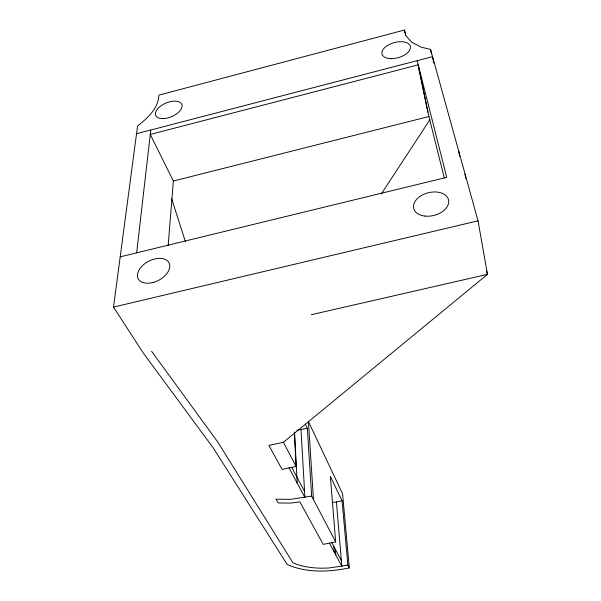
<?xml version="1.0" encoding="UTF-8"?>
<svg xmlns="http://www.w3.org/2000/svg" width="601" height="601" viewBox="0 0 601 601"><rect width="100%" height="100%" fill="white"/><g stroke="black" fill="none" stroke-linecap="round" stroke-linejoin="round"><path stroke-width="0.9" d="M168.175 245.501L173.351 181.029L150.265 134.459L418.221 64.848L428.919 116.526L444.304 177.986M136.667 252.848L150.776 130.019M313.489 499.619L308.411 421.489L342.578 493.774L349.331 567.922C328.89 572.084 306.608 573.151 287.195 564.467L213.1 447.722L143.391 353.193L113.536 307.088L137.546 126.135C147.185 118.307 158.499 108.443 158.919 95.116L404.458 30.05L405.765 35.444L411.565 42.108L421.008 47.133L430.534 49.41L478.035 220.83L487.464 274.356L283.424 442.313L268.88 445.401L282.057 469.404L296.098 466.474L294.332 431.976M381.319 193.943L430.031 119.516M136.54 133.722L432.547 56.652L433.764 63.022M173.351 181.029L428.919 116.526M120.2 256.852L446.738 177.333L417.154 60.656M113.536 307.088L478.035 220.83M311.348 314.706L487.464 274.356L486.479 270.735M296.924 430.211L307.336 428.318L311.649 496.11L335.681 541.907L323.203 544.371L299.884 501.88L290.681 503.082L278.165 502.947L275.964 499.191L290.508 499.356L311.649 496.11M332.225 502.564L342.089 500.866L347.874 565.15L349.331 567.922M347.874 565.15L329.055 567.96A51.769 25.82 -5.1 0 1 293.664 563.19L292.927 562.784L217.72 441.945L151.602 351.307M289.073 467.946L304.925 497.478L301.018 429.67M329.438 543.139L341.871 566.315L336.41 502.015M291.77 467.435L304.579 491.505M331.602 542.267L341.398 560.68M283.424 442.313L296.098 466.474M305.338 424.156L307.336 428.318M342.089 500.866L330.34 476.338L335.681 541.907M171.653 198.788L185.378 241.557M404.458 30.05L405.615 35.489M418.281 66.087L427.844 112.252M430.534 49.41L431.413 53.947M458.668 150.941L459.682 156.455M464.934 173.862L465.767 178.474M335.32 549.269L335.786 554.963M333.765 546.347L334.224 552.056M294.565 432.404L297.187 483.061M153.263 282.432L149.033 283.191A17.369 10.75 -27.4 0 1 141.453 266.709A17.369 10.75 -27.4 0 1 168.438 261.878A17.369 10.75 -27.4 0 1 153.263 282.432M424.832 216.082A17.947 11.674 -14.1 0 0 448.511 199.75A17.947 11.674 -14.1 0 0 419.949 196.459A17.947 11.674 -14.1 0 0 424.832 216.082M164.689 118.51A14.169 7.355 -23 0 0 181.78 104.341A14.169 7.355 -23 0 0 159.731 106.768A14.169 7.355 -23 0 0 164.689 118.51M390.688 58.628A14.687 7.805 -15.5 0 0 410.325 46.352A14.687 7.805 -15.5 0 0 387.427 45.511A14.687 7.805 -15.5 0 0 390.688 58.628"/></g></svg>
